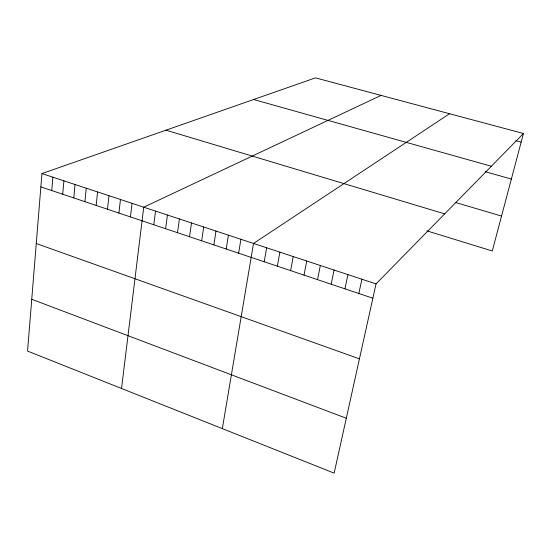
<?xml version="1.0" encoding="UTF-8"?>
<svg xmlns="http://www.w3.org/2000/svg" width="551" height="551" viewBox="0 0 551 551"><rect width="100%" height="100%" fill="white"/><g stroke="black" fill="none" stroke-linecap="round" stroke-linejoin="round"><path stroke-width="0.83" d="M41.938 173.579L27.55 351.07L334.154 473.137L376.03 283.896L523.45 133.507L315.496 77.863L41.938 173.579L376.03 283.896M51.739 190.543L52.882 177.195M62.711 194.221L63.916 180.838M73.772 197.926L75.039 184.509M84.923 201.666L86.252 188.215M96.163 205.433L97.561 191.948M107.5 209.235L108.96 195.708M118.926 213.065L120.455 199.51M130.449 216.929L132.047 203.333M121.53 388.489L143.735 207.197L381.051 95.399M153.784 224.753L155.527 211.088M165.603 228.713L167.414 215.014M177.518 232.708L179.399 218.974M189.53 236.737L191.493 222.962M201.652 240.801L203.684 226.991M213.871 244.899L215.985 231.048M226.199 249.031L228.389 235.146M238.631 253.198L240.904 239.279M222.335 428.623L253.522 243.446L449.554 113.733M264.211 261.78L266.643 247.778M277.36 266.188L279.887 252.151M290.632 270.637L293.242 256.559M304.028 275.128L306.728 261.016M317.541 279.66L320.331 265.506M331.185 284.233L334.064 270.038M344.947 288.848L347.922 274.618M358.839 293.504L361.911 279.233M523.45 133.507L492.291 250.974L426.929 230.876M515.853 140.67L521.17 142.11M253.612 99.517L491.347 166.25M485.259 171.692L511.362 179.075M455.36 202.424L501.548 216.075M165.996 130.174L444.678 213.864M40.857 186.892L372.862 298.201M36.27 243.521L359.438 358.853M31.744 299.289L346.297 418.257"/></g></svg>
